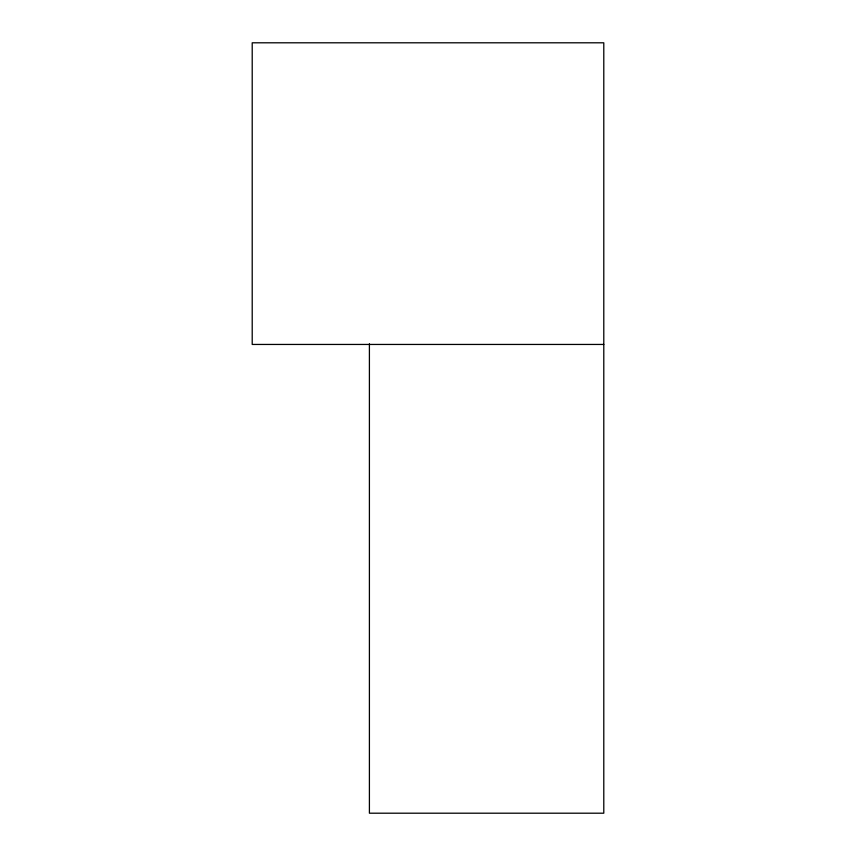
<?xml version="1.0" encoding="UTF-8"?>
<svg xmlns="http://www.w3.org/2000/svg" width="856" height="856" viewBox="0 0 856 856"><rect width="100%" height="100%" fill="white"/><g stroke="black" fill="none" stroke-linecap="round" stroke-linejoin="round"><path stroke-width="1.28" d="M603.79 344.444L252.21 344.444L252.21 42.8L603.79 42.8L603.79 813.2L369.407 813.2L369.407 343.738"/></g></svg>
